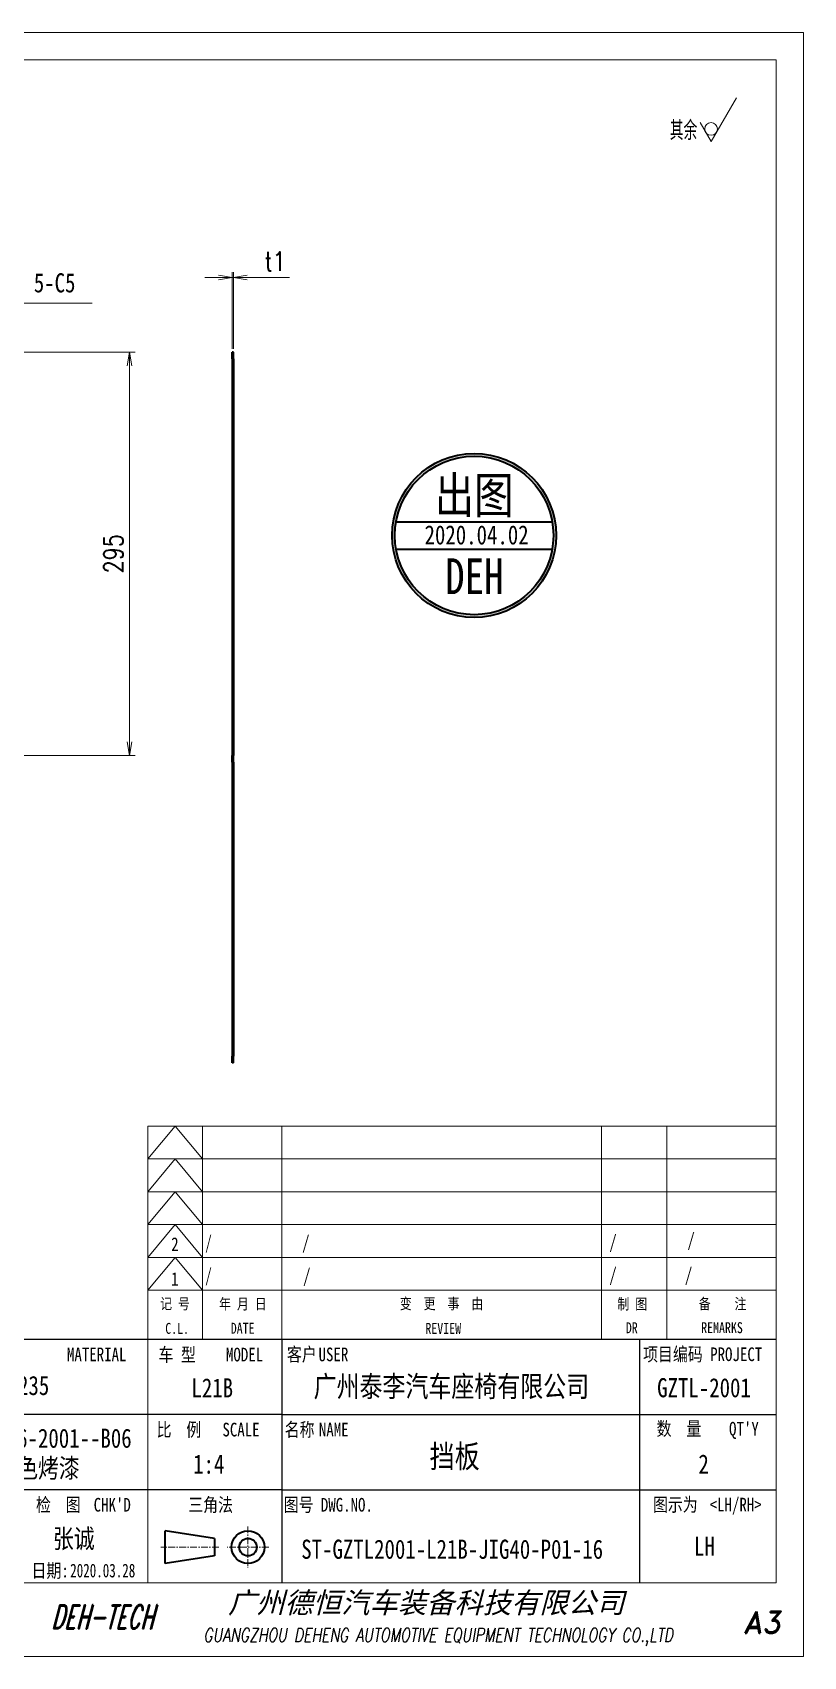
# Model space of a CAD drawing. Header units: millimetres. Extents: x 1333 to 190452, y -42879 to -5704.
# Drawn here: x 188089 to 188653, y -17761 to -16573 of the extents above; entities that cross this region are included whole.
import ezdxf
from ezdxf.enums import TextEntityAlignment as Align

# ---------------------------------------------------------------- set-up
doc = ezdxf.new("R2010")
doc.units = ezdxf.units.MM
doc.header["$LTSCALE"] = 0.5
for name, pattern in [('AM_ISO02W050x2', [3.75, 3, -0.75]), ('AM_ISO08W050x2', [9, 6, -0.75, 1.5, -0.75]), ('CENTER', [2, 1.25, -0.25, 0.25, -0.25]), ('DASHDOT', [18.5, 12, -3, 0.5, -3]), ('DASHED', [15, 12, -3]), ('DOT2', [0.125, 0, -0.125])]:
    doc.linetypes.add(name, pattern=pattern)
for name, color, linetype, lineweight in [('中心线', 2, 'AM_ISO08W050x2', 18), ('印章专用-出图', 1, 'Continuous', 80), ('图框', 7, 'Continuous', 18), ('标注线', 3, 'Continuous', 18), ('虚线', 1, 'AM_ISO02W050x2', 18)]:
    doc.layers.add(name, color=color, linetype=linetype, lineweight=lineweight)
for name, color, linetype in [('图\\M+19E79\\M+195B6\\M+18E9A', 7, 'Continuous'), ('图号', 7, 'Continuous'), ('图名', 7, 'Continuous'), ('数量', 7, 'Continuous'), ('材质', 7, 'Continuous'), ('表面处理', 7, 'Continuous'), ('车型', 7, 'Continuous')]:
    doc.layers.add(name, color=color, linetype=linetype)
doc.layers.add('打印-禁用', color=7, linetype='Continuous', lineweight=15, plot=False)
doc.styles.add('DIM', font='romans.shx', dxfattribs={"width": 0.8, "bigfont": 'bigfont.shx'})
doc.styles.add('STYLE1', font='')
doc.styles.add('国标', font='simfang.ttf', dxfattribs={"width": 0.8})
doc.styles.add('机械长仿宋', font='gbenor.shx', dxfattribs={"height": 1, "bigfont": 'gbcbig.shx'})
doc.styles.add('标题\\M+18E9A', font='romand.shx', dxfattribs={"oblique": 10, "bigfont": 'bigfont.shx'})
doc.styles.get('STYLE1').set_extended_font_data('SimSun')
doc.dimstyles.new('DEH 1-4', dxfattribs={"dimscale": 4, "dimtxt": 3.5, "dimasz": 2.5, "dimexe": 1, "dimexo": 0.625, "dimgap": 1.2, "dimtad": 1, "dimdsep": 46, "dimtxsty": 'DIM', "dimblk": 'OPEN', "dimcen": 0, "dimclrd": 8, "dimclre": 8, "dimclrt": 2, "dimazin": 2, "dimtfac": 0.5, "dimtmove": 0, "dimatfit": 3, "dimldrblk": 'OPEN', "dimfxl": 0, "dimtolj": 2, "dimlwd": 18, "dimlwe": 18, "dimarcsym": 0})

# ---------------------------------------------------------------- blocks, each defined once
blk = doc.blocks.new('GZDEH零件A3图框V01版')
at = {"layer": '中心线', "color": 1, "linetype": 'CENTER', "lineweight": 5, "ltscale": 2}
for p, q in [((3175.82, -1822.66), (3175.82, -1830.26)), ((3170.49, -1826.46), (3159.89, -1826.46)), ((3179.62, -1826.46), (3172.02, -1826.46))]:
    blk.add_line(p, q, dxfattribs=at)
at = {"layer": '图\\M+19E79\\M+195B6\\M+18E9A', "color": 7}
blk.add_line((3272.49, -1788.46), (3092.49, -1788.46), dxfattribs=at)
at = {"layer": '图\\M+19E79\\M+195B6\\M+18E9A', "color": 9}
for p, q in [((3272.49, -1788.46), (3092.49, -1788.46)), ((3181.99, -1788.46), (3181.99, -1832.96)), ((3247.49, -1788.46), (3247.49, -1832.96)), ((3181.99, -1802.21), (3092.49, -1802.21)), ((3181.99, -1802.21), (3272.49, -1802.21)), ((3181.99, -1815.96), (3092.49, -1815.96)), ((3181.99, -1815.96), (3272.49, -1815.96))]:
    blk.add_line(p, q, dxfattribs=at)
at = {"layer": '图框', "linetype": 'Continuous'}
for p, q in [((3272.49, -1554.46), (2882.49, -1554.46)), ((3272.49, -1832.96), (3272.49, -1554.46)), ((3157.49, -1749.46), (3272.49, -1749.46)), ((3157.49, -1832.96), (3157.49, -1749.46)), ((2882.49, -1832.96), (3272.49, -1832.96))]:
    blk.add_line(p, q, dxfattribs=at)
at = {"layer": '图框', "color": 9}
for p, q in [((3157.49, -1755.46), (3162.49, -1749.46)), ((3162.49, -1749.46), (3167.49, -1755.46)), ((3167.49, -1788.46), (3167.49, -1749.46)), ((3240.49, -1788.46), (3240.49, -1749.46)), ((3252.49, -1749.46), (3252.49, -1788.46)), ((3157.49, -1755.46), (3272.49, -1755.46)), ((3157.49, -1761.46), (3162.49, -1755.46)), ((3162.49, -1755.46), (3167.49, -1761.46)), ((3157.49, -1761.46), (3272.49, -1761.46)), ((3157.49, -1767.46), (3162.49, -1761.46)), ((3162.49, -1761.46), (3167.49, -1767.46)), ((3157.49, -1767.46), (3272.49, -1767.46)), ((3157.49, -1773.46), (3162.49, -1767.46)), ((3162.49, -1767.46), (3167.49, -1773.46)), ((3157.49, -1773.46), (3272.49, -1773.46)), ((3157.49, -1779.46), (3162.49, -1773.46)), ((3162.49, -1773.46), (3167.49, -1779.46)), ((3157.49, -1779.46), (3272.49, -1779.46))]:
    blk.add_line(p, q, dxfattribs=at)
at = {"layer": '图框', "color": 9, "linetype": 'Continuous'}
blk.add_line((3181.99, -1749.46), (3181.99, -1832.96), dxfattribs=at)
at = {"layer": '图框', "color": 2, "linetype": 'ByBlock', "lineweight": 35}
for p, q in [((3169.69, -1824.86), (3160.69, -1823.46)), ((3160.69, -1829.46), (3160.69, -1823.46)), ((3169.69, -1824.86), (3169.69, -1828.06)), ((3169.69, -1828.06), (3160.69, -1829.46))]:
    blk.add_line(p, q, dxfattribs=at)
for radius in [3, 1.6]:
    blk.add_circle((3175.82, -1826.46), radius, dxfattribs=at)
at = {"layer": '打印-禁用', "linetype": 'Continuous'}
for p, q in [((3277.49, -1549.46), (2857.49, -1549.46)), ((3277.49, -1846.46), (3277.49, -1549.46)), ((2857.49, -1846.46), (3277.49, -1846.46))]:
    blk.add_line(p, q, dxfattribs=at)
at = {"layer": '图\\M+19E79\\M+195B6\\M+18E9A', "color": 9, "style": '国标', "width": 0.8}
for s, p in [('MATERIAL', (3148.14, -1792.46)), ('客户', (3185.68, -1792.46)), ('USER', (3191.46, -1792.46)), ('检  图', (3141.11, -1819.96)), ('日期:', (3139.62, -1832))]:
    blk.add_text(s, height=2.5, dxfattribs=at).set_placement(p, align=Align.CENTER)
for s, p in [('车 型', (3162.87, -1791.2)), ('MODEL', (3175.2, -1791.24))]:
    blk.add_text(s, height=2.5, dxfattribs=at).set_placement(p, align=Align.MIDDLE)
for s, p in [('项目编码 PROJECT', (3248.13, -1792.43)), ('比  例\u3000', (3159.1, -1806.21)), ('SCALE', (3171.15, -1806.21)), ('名称\u3000', (3182.54, -1806.21)), ('NAME', (3188.8, -1806.21)), ('数  量', (3250.61, -1806.05)), ("QT'Y ", (3263.86, -1806.05)), ("CHK'D", (3147.58, -1819.96)), ('三角法', (3164.9, -1819.96)), ('图号', (3182.36, -1819.96)), ('DWG.NO.', (3189.16, -1819.96)), ('图示为', (3249.94, -1819.93)), ('<LH/RH>', (3260.31, -1819.93))]:
    blk.add_text(s, height=2.5, dxfattribs=at).set_placement(p)
at = {"layer": '图\\M+19E79\\M+195B6\\M+18E9A', "color": 7, "lineweight": -3, "style": 'STYLE1', "oblique": 15}
blk.add_text('广州德恒汽车装备科技有限公司', height=3.8, dxfattribs=at).set_placement((3172.16, -1838.51))
at = {"layer": '图\\M+19E79\\M+195B6\\M+18E9A', "color": 7, "style": '标题\\M+18E9A'}
for s, height, oblique, width, p in [('DEH-TECH', 4.4, 15, 0.6, (3149.16, -1839.21)), ('GUANGZHOU DEHENG AUTOMOTIVE EQUIPMENT TECHNOLOGY CO.,LTD ', 2.5, 10, 0.75, (3211.26, -1842.9))]:
    blk.add_text(s, height=height, dxfattribs=dict(at, oblique=oblique, width=width)).set_placement(p, align=Align.MIDDLE)
at = {"layer": '图\\M+19E79\\M+195B6\\M+18E9A', "color": 7, "style": '标题\\M+18E9A', "oblique": 10}
blk.add_text('A3', height=4, dxfattribs=at).set_placement((3269.91, -1840.2), align=Align.MIDDLE)
at = {"layer": '图框', "color": 9, "style": '国标', "width": 0.8}
for s, p in [('记 号', (3162.47, -1782.94)), ('年 月 日', (3174.9, -1782.98)), ('变  更  事  由', (3211.24, -1782.93)), ('C.L.', (3162.86, -1787.45)), ('DATE', (3174.85, -1787.42)), ('REVIEW', (3211.55, -1787.45))]:
    blk.add_text(s, height=2, dxfattribs=at).set_placement(p, align=Align.CENTER)
for s, p in [('制 图', (3246.15, -1781.95)), ('备    注', (3262.68, -1781.92)), ('DR', (3246.06, -1786.34)), ('REMARKS', (3262.57, -1786.32))]:
    blk.add_text(s, height=2, dxfattribs=at).set_placement(p, align=Align.MIDDLE)
blk = doc.blocks.new('DEH A3')
at = {"layer": '图框'}
blk.add_blockref('GZDEH零件A3图框V01版', (-2857.49, 1846.46), dxfattribs=at)
blk = doc.blocks.new('FINISHER_NON')
at = {"layer": '标注线'}
for p, q in [((0, 0), (4.62, 8)), ((-2.02, 3.5), (0, 0))]:
    blk.add_line(p, q, dxfattribs=at)
blk.add_circle((0, 2.33), 1.17, dxfattribs=at)
blk = doc.blocks.new('其余不去材料')
at = {"layer": '标注线'}
blk.add_blockref('FINISHER_NON', (0, 0), dxfattribs=at)
at = {"layer": '标注线', "color": 7, "linetype": 'DOT2', "style": '机械长仿宋'}
blk.add_text('其余', height=3.5, dxfattribs=at).set_placement((-7.56, 0.3))
blk = doc.blocks.new('_Open')
at = {"color": 0, "linetype": 'ByBlock', "lineweight": -2}
for p, q in [((-1, 0.17), (0, 0)), ((-1, -0.17), (0, 0)), ((0, 0), (-1, 0))]:
    blk.add_line(p, q, dxfattribs=at)
blk = doc.blocks.new('*D178')
at = {"layer": 'Defpoints', "color": 0, "transparency": 16777216}
for p in [(188235.8, -16752.1), (188234.8, -16806.7), (188235.8, -16806.7)]:
    blk.add_point(p, dxfattribs=at)
at = {"layer": '标注线', "color": 8, "lineweight": 18, "transparency": 16777216}
for p, q in [((188234.8, -16804.2), (188234.8, -16748.1)), ((188235.8, -16804.2), (188235.8, -16748.1)), ((188224.8, -16752.1), (188214.8, -16752.1)), ((188234.8, -16752.1), (188235.8, -16752.1)), ((188245.8, -16752.1), (188276.6, -16752.1))]:
    blk.add_line(p, q, dxfattribs=at)
at = {"layer": '标注线', "color": 8, "lineweight": 18, "transparency": 16777216, "xscale": 10, "yscale": 10, "zscale": 10}
blk.add_blockref('_Open', (188234.8, -16752.1), dxfattribs=at)
at = {"layer": '标注线', "color": 8, "lineweight": 18, "transparency": 16777216, "xscale": 10, "yscale": 10, "zscale": 10, "rotation": 180}
blk.add_blockref('_Open', (188235.8, -16752.1), dxfattribs=at)
at = {"layer": '标注线', "color": 2, "transparency": 16777216, "insert": (188266.2, -16740.3), "char_height": 14, "attachment_point": 5, "style": 'DIM'}
blk.add_mtext('\\A2;{\\Fromans,bigfont|c134;t}1', dxfattribs=at)
blk = doc.blocks.new('*D183')
at = {"layer": 'Defpoints', "color": 0, "transparency": 16777216}
for p in [(188044.5, -16806.7), (188044.5, -17101.7), (188159.6, -17101.7)]:
    blk.add_point(p, dxfattribs=at)
at = {"layer": '标注线', "color": 8, "lineweight": 18, "transparency": 16777216}
for p, q in [((188047, -16806.7), (188163.6, -16806.7)), ((188159.6, -16816.7), (188159.6, -17091.7)), ((188047, -17101.7), (188163.6, -17101.7))]:
    blk.add_line(p, q, dxfattribs=at)
at = {"layer": '标注线', "color": 8, "lineweight": 18, "transparency": 16777216, "xscale": 10, "yscale": 10, "zscale": 10}
for p, rotation in [((188159.6, -16806.7), 90), ((188159.6, -17101.7), 270)]:
    blk.add_blockref('_Open', p, dxfattribs=dict(at, rotation=rotation))
at = {"layer": '标注线', "color": 2, "transparency": 16777216, "insert": (188147.8, -16954.2), "char_height": 14, "attachment_point": 5, "rotation": 90, "style": 'DIM'}
blk.add_mtext('\\A2;295', dxfattribs=at)
blk = doc.blocks.new('出图章')
at = {"layer": '印章专用-出图'}
h = blk.add_hatch(color=256, dxfattribs=at)
h.paths.add_polyline_path([(-15, 0, 1), (15, 0, 1)])
h.paths.add_polyline_path([(14.5, 0, -1), (-14.5, 0, -1)], flags=16)
h.paths.add_polyline_path([(-7.31, -12.35), (7.41, -12.35), (7.41, -2.73), (-7.31, -2.73)], flags=8)
at = {"layer": '印章专用-出图', "lineweight": 35}
for p, q in [((-14.28, 2.5), (14.28, 2.5)), ((-14.28, -2.5), (14.28, -2.5))]:
    blk.add_line(p, q, dxfattribs=at)
for radius in [15, 14.5]:
    blk.add_circle((0, 0), radius, dxfattribs=at)
at = {"layer": '印章专用-出图', "color": 4, "style": '国标', "width": 0.8}
blk.add_text('DEH', height=6.562, dxfattribs=at).set_placement((0.05, -10.74), align=Align.CENTER)
at = {"layer": '印章专用-出图', "color": 3, "style": '国标', "width": 0.8}
blk.add_attdef('出图', text='', height=6.6, dxfattribs=at).set_placement((0, 7.35), align=Align.MIDDLE_CENTER)
at = {"layer": '印章专用-出图', "color": 2, "style": '国标', "width": 0.8}
blk.add_attdef('XXXX.XX.XX', text='', height=3.5, dxfattribs=at).set_placement((0.45, 0.1), align=Align.MIDDLE_CENTER)
blk = doc.blocks.new('YZ-CT')
at = {"layer": '印章专用-出图'}
blk.add_blockref('出图章', (0.63, 0), dxfattribs=at).add_auto_attribs({'出图': '出图', 'XXXX.XX.XX': '2020.04.02'})

msp = doc.modelspace()

# ---------------------------------------------------------------- linework, layer by layer
at = {"color": 7, "lineweight": 35, "ltscale": 0.125}
for p, q in [((188234.764, -16811.656), (188234.764, -16806.656)), ((188235.764, -16811.656), (188235.764, -16806.656)), ((188234.764, -17096.656), (188234.764, -17101.656)), ((188234.764, -17106.656), (188234.764, -17101.656)), ((188235.764, -17096.656), (188235.764, -17101.656)), ((188235.764, -17106.656), (188235.764, -17101.656)), ((188234.764, -17326.656), (188234.764, -17321.656)), ((188235.764, -17326.656), (188235.764, -17321.656))]:
    msp.add_line(p, q, dxfattribs=at)
at = {"color": 7, "lineweight": 35, "ltscale": 0.025}
for p, q in [((188235.764, -16806.656), (188234.764, -16806.656)), ((188235.764, -16811.656), (188234.764, -16811.656)), ((188235.764, -17096.656), (188234.764, -17096.656)), ((188235.764, -17101.656), (188234.764, -17101.656)), ((188235.764, -17321.656), (188234.764, -17321.656)), ((188235.764, -17326.656), (188234.764, -17326.656))]:
    msp.add_line(p, q, dxfattribs=at)
at = {"color": 7, "lineweight": 35}
for p, q in [((188234.764, -16811.656), (188234.764, -17096.656)), ((188235.764, -16811.656), (188235.764, -17096.656)), ((188234.764, -17106.656), (188234.764, -17321.656)), ((188235.764, -17106.656), (188235.764, -17321.656))]:
    msp.add_line(p, q, dxfattribs=at)
at = {"color": 7, "lineweight": 13, "ltscale": 0.025}
msp.add_line((188234.764, -17106.656), (188235.764, -17106.656), dxfattribs=at)
at = {"layer": '中心线', "linetype": 'DASHDOT', "lineweight": 13, "ltscale": 0.030005}
for p, q in [((188235.864, -16856.656), (188234.664, -16856.656)), ((188235.864, -16868.656), (188234.664, -16868.656)), ((188235.864, -17056.656), (188234.664, -17056.656)), ((188235.864, -17068.656), (188234.664, -17068.656)), ((188235.864, -17156.656), (188234.664, -17156.656)), ((188235.864, -17168.656), (188234.664, -17168.656)), ((188235.864, -17301.656), (188234.664, -17301.656)), ((188235.864, -17313.656), (188234.664, -17313.656))]:
    msp.add_line(p, q, dxfattribs=at)
at = {"layer": '虚线', "linetype": 'DASHED', "lineweight": 13, "ltscale": 0.025}
for p, q in [((188234.764, -16811.656), (188235.764, -16811.656)), ((188235.764, -16851.656), (188234.764, -16851.656)), ((188235.764, -16851.656), (188234.764, -16851.656)), ((188234.764, -16856.656), (188235.764, -16856.656)), ((188234.764, -16856.656), (188235.764, -16856.656)), ((188234.764, -16856.656), (188235.764, -16856.656)), ((188234.764, -16856.656), (188235.764, -16856.656)), ((188234.764, -16859.996), (188235.764, -16859.996)), ((188234.764, -16859.996), (188235.764, -16859.996)), ((188234.764, -16859.996), (188235.764, -16859.996)), ((188234.764, -16859.996), (188235.764, -16859.996)), ((188235.764, -16878.656), (188234.764, -16878.656)), ((188235.764, -16878.656), (188234.764, -16878.656)), ((188235.764, -17051.656), (188234.764, -17051.656)), ((188234.764, -17056.656), (188235.764, -17056.656)), ((188234.764, -17056.656), (188235.764, -17056.656)), ((188234.764, -17059.996), (188235.764, -17059.996)), ((188234.764, -17059.996), (188235.764, -17059.996)), ((188235.764, -17078.656), (188234.764, -17078.656)), ((188235.764, -17151.656), (188234.764, -17151.656)), ((188234.764, -17156.656), (188235.764, -17156.656)), ((188234.764, -17156.656), (188235.764, -17156.656)), ((188234.764, -17159.996), (188235.764, -17159.996)), ((188234.764, -17159.996), (188235.764, -17159.996)), ((188235.764, -17178.656), (188234.764, -17178.656)), ((188235.764, -17296.656), (188234.764, -17296.656)), ((188235.764, -17296.656), (188234.764, -17296.656)), ((188234.764, -17301.656), (188235.764, -17301.656)), ((188234.764, -17301.656), (188235.764, -17301.656)), ((188234.764, -17301.656), (188235.764, -17301.656)), ((188234.764, -17301.656), (188235.764, -17301.656)), ((188234.764, -17304.996), (188235.764, -17304.996)), ((188234.764, -17304.996), (188235.764, -17304.996)), ((188234.764, -17304.996), (188235.764, -17304.996)), ((188234.764, -17304.996), (188235.764, -17304.996)), ((188235.764, -17321.656), (188234.764, -17321.656)), ((188235.764, -17323.656), (188234.764, -17323.656)), ((188235.764, -17323.656), (188234.764, -17323.656))]:
    msp.add_line(p, q, dxfattribs=at)

# ---------------------------------------------------------------- block references
at = {"layer": '印章专用-出图', "xscale": 4, "yscale": 4, "zscale": 4}
msp.add_blockref('YZ-CT', (188409.312, -16940.758), dxfattribs=at)
at = {"layer": '图框', "xscale": 4, "yscale": 4, "zscale": 4}
msp.add_blockref('DEH A3', (186972.96, -17760.849), dxfattribs=at)
at = {"layer": '标注线', "xscale": 4, "yscale": 4, "zscale": 4}
msp.add_blockref('其余不去材料', (188585.285, -16652.706), dxfattribs=at)

# ---------------------------------------------------------------- texts
at = {"layer": '图\\M+19E79\\M+195B6\\M+18E9A', "color": 3, "style": '国标'}
for s, height, width, p in [('/', 10, 0.8, (188567.941, -17461.082)), ('2', 10, 0.8, (188190.071, -17464.224)), ('/', 10, 0.705904, (188214.999, -17462.96)), ('/', 10, 0.8, (188285.941, -17462.96)), ('/', 10, 0.8, (188510.761, -17462.566)), ('1', 10, 0.8, (188190.027, -17489.664)), ('/', 10, 0.705904, (188214.999, -17486.96)), ('/', 10, 0.8, (188286.629, -17487.3)), ('/', 10, 0.8, (188510.761, -17486.566)), ('/', 10, 0.8, (188566.087, -17486.522)), ('广州泰李汽车座椅有限公司', 15.4, 0.8, (188294.34, -17570.925)), ('GZTL-2001', 14, 0.8, (188545.828, -17571.209)), ('1:4', 14, 0.8, (188206.162, -17627.116)), ('张诚', 14, 0.8, (188103.512, -17681.583)), ('2020.03.28', 10, 0.7, (188116.172, -17702.929))]:
    msp.add_text(s, height=height, dxfattribs=dict(at, width=width)).set_placement(p)
at = {"layer": '图\\M+19E79\\M+195B6\\M+18E9A', "color": 3, "style": '国标', "width": 0.8}
msp.add_text('LH', height=14, dxfattribs=at).set_placement((188580.447, -17687.184), align=Align.CENTER)
at = {"layer": '图号', "color": 3, "style": '国标', "width": 0.8}
msp.add_text('ST-GZTL2001-L21B-JIG40-P01-16', height=14, dxfattribs=at).set_placement((188285.278, -17689.355))
at = {"layer": '图名', "color": 3, "style": '国标', "width": 0.8}
msp.add_text('挡板', height=16.8, dxfattribs=at).set_placement((188397.568, -17622.795), align=Align.CENTER)
at = {"layer": '数量', "color": 3, "style": '国标', "width": 0.8}
msp.add_text('2', height=14, dxfattribs=at).set_placement((188579.832, -17627.055), align=Align.CENTER)
at = {"layer": '材质', "color": 3, "style": '国标', "width": 0.8}
msp.add_text('Q235', height=14, dxfattribs=at).set_placement((188085.592, -17569.569), align=Align.CENTER)
at = {"layer": '表面处理', "color": 3, "style": '国标', "width": 0.8}
for s, p in [('GSB05-1426-2001--B06', (188084.949, -17608.171)), ('稚蓝色烤漆', (188084.949, -17630.076))]:
    msp.add_text(s, height=14, dxfattribs=at).set_placement(p, align=Align.CENTER)
at = {"layer": '车型', "color": 3, "style": '国标', "width": 0.8}
for s, p in [('5-C5', (188104.761, -16762.966)), ('L21B', (188220.138, -17571.325))]:
    msp.add_text(s, height=14, dxfattribs=at).set_placement(p, align=Align.CENTER)

# ---------------------------------------------------------------- dimensions: what is measured, and where the dimension line sits
at = {"layer": '标注线'}
dim = msp.add_linear_dim(base=(188235.764, -16752.137), p1=(188234.764, -16806.656), p2=(188235.764, -16806.656), text='{\\Fromans,bigfont|c134;t}<>', dimstyle='DEH 1-4', dxfattribs=at)
dim.commit()
dim.dimension.update_dxf_attribs({"geometry": '*D178', "text_midpoint": (188266.164, -16740.337)})
dim = msp.add_linear_dim(base=(188159.561, -17101.656), p1=(188044.524, -16806.656), p2=(188044.524, -17101.656), angle=90, dimstyle='DEH 1-4', dxfattribs=at)
dim.commit()
dim.dimension.update_dxf_attribs({"geometry": '*D183', "text_midpoint": (188147.761, -16954.156)})

# ---------------------------------------------------------------- leaders
msp.add_leader([(188047.024, -16809.156), (188076.732, -16770.827), (188132.182, -16770.827)], dimstyle='DEH 1-4', override={"dimgap": 1.2, "dimtad": 1}, dxfattribs=at)

doc.saveas('drawing.dxf')
